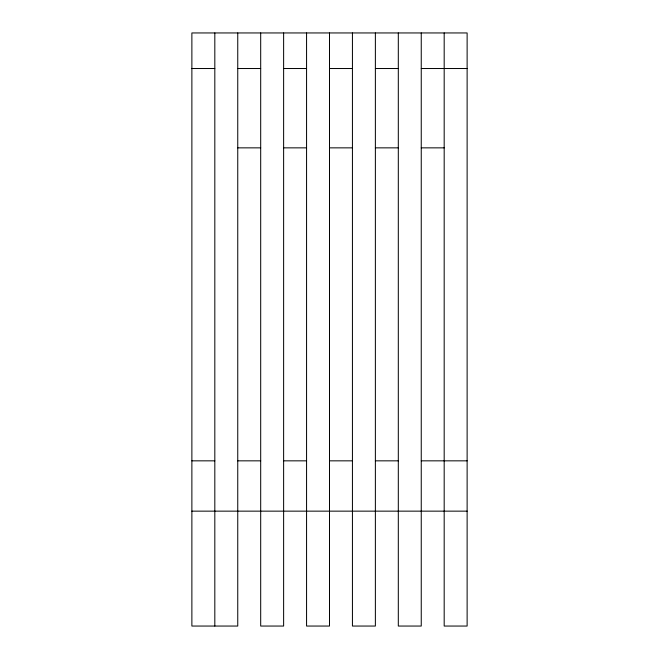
<?xml version="1.0" encoding="UTF-8"?>
<svg xmlns="http://www.w3.org/2000/svg" width="659" height="659" viewBox="0 0 659 659"><rect width="100%" height="100%" fill="white"/><g stroke="black" fill="none" stroke-linecap="round" stroke-linejoin="round"><path stroke-width="0.99" d="M191.876 68.52L214.818 68.52M237.751 68.52L260.692 68.52M283.625 68.52L306.567 68.52M329.5 68.52L352.433 68.52M375.375 68.52L398.308 68.52M421.249 68.52L467.124 68.52M237.751 147.855L260.692 147.855M283.625 147.855L306.567 147.855M329.5 147.855L352.433 147.855M375.375 147.855L398.308 147.855M421.249 147.855L444.182 147.855M191.876 460.839L214.818 460.839M237.751 460.839L260.692 460.839M283.625 460.839L306.567 460.839M329.5 460.839L352.433 460.839M375.375 460.839L398.308 460.839M421.249 460.839L467.124 460.839M191.876 511.145L467.124 511.145M444.182 32.95L444.182 626.05L467.124 626.05L467.124 32.95L191.876 32.95L191.876 626.05L237.751 626.05L237.751 32.95M421.249 32.95L421.249 626.05L398.308 626.05L398.308 32.95M375.375 32.95L375.375 626.05L352.433 626.05L352.433 32.95M329.5 32.95L329.5 626.05L306.567 626.05L306.567 32.95M283.625 32.95L283.625 626.05L260.692 626.05L260.692 32.95M214.818 32.95L214.818 626.05"/></g></svg>
